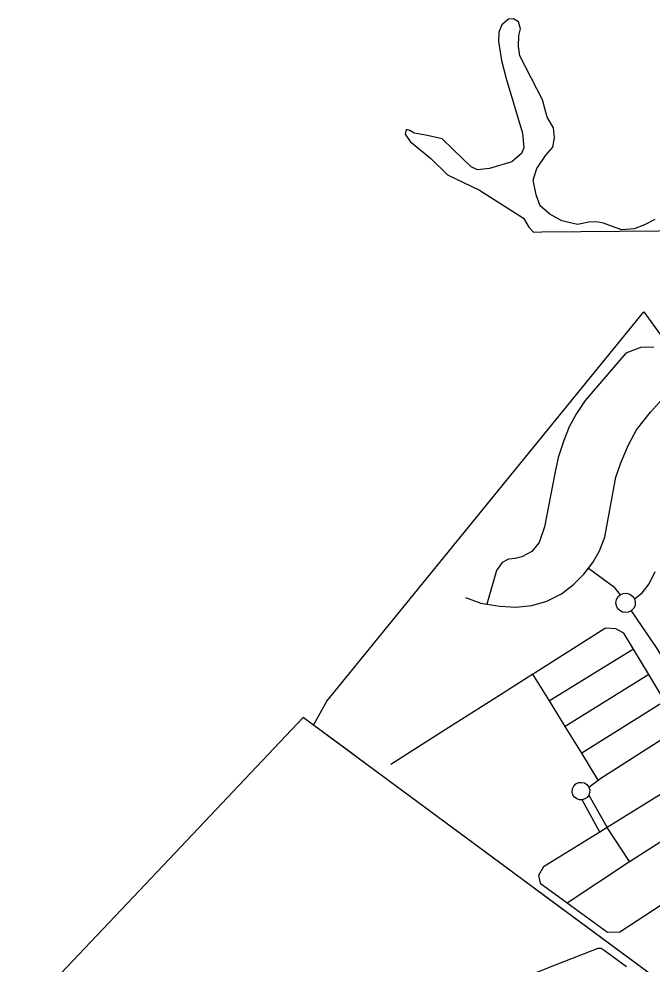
# Model space of a CAD drawing. Header units: metres. Extents: x 11276530 to 11306586, y 355867 to 367650.
# Drawn here: x 11289385 to 11290067, y 360459 to 361477 of the extents above; entities that cross this region are included whole.
import ezdxf

# ---------------------------------------------------------------- set-up
doc = ezdxf.new("R2010")
doc.units = ezdxf.units.M
for name, color, linetype in [('HIGHWAY_OTHER', 7, 'Continuous'), ('HIGHWAY_RESIDENTIAL', 7, 'Continuous'), ('HIGHWAY_SERVICE', 8, 'Continuous'), ('LANDUSE', 2, 'Continuous'), ('NATURAL_WATER', 5, 'Continuous')]:
    doc.layers.add(name, color=color, linetype=linetype)

msp = doc.modelspace()

# ---------------------------------------------------------------- linework, layer by layer
at = {"layer": 'HIGHWAY_OTHER'}
for points in [[(11290068, 361123.4), (11290054.7, 361123.9), (11290037.9, 361117.4), (11289994, 361066.3), (11289984.7, 361052.3), (11289977.1, 361037.9), (11289971.3, 361023.3), (11289965.1, 361004.9), (11289961.6, 360987.8), (11289950.3, 360930.4), (11289944.8, 360913.4), (11289936.6, 360904), (11289925.9, 360898), (11289919, 360896.4), (11289911.6, 360895.6), (11289904.9, 360891.9), (11289898.6, 360883.5), (11289888.5, 360847.2)], [(11289865.5, 360854.5), (11289881.9, 360848.3), (11289888.5, 360847.2), (11289902.3, 360845), (11289919.4, 360844.1), (11289936.9, 360845.8), (11289952.9, 360850.5), (11289968.8, 360858.3), (11289981.7, 360868.5), (11289992.8, 360879.3), (11289997.9, 360885.9), (11290002.5, 360891.9), (11290009.4, 360904.6), (11290015.2, 360919.4), (11290018.1, 360935), (11290027.1, 360983.7), (11290032.4, 360999.4), (11290040.6, 361018.5), (11290049.3, 361034.9), (11290064.4, 361054), (11290096.7, 361089.8)], [(11289997.9, 360885.9), (11290024.7, 360866.3), (11290031.7, 360857.1)], [(11290047.2, 360852.9), (11290055.6, 360859.4), (11290062.9, 360869), (11290069.6, 360882.5)], [(11290037.5, 360838.1), (11290034.2, 360838.7), (11290031.4, 360840.2), (11290029.1, 360842.6), (11290027.7, 360845.5), (11290027.2, 360848.8), (11290027.8, 360852), (11290029.4, 360854.9), (11290031.7, 360857.1), (11290035, 360858.7), (11290038.7, 360859), (11290042.2, 360858), (11290045.1, 360855.9), (11290047.2, 360852.9), (11290048.1, 360849.4), (11290047.8, 360845.8), (11290046.3, 360842.5), (11290043.6, 360839.9), (11290040.7, 360838.5), (11290037.5, 360838.1)], [(11290043.6, 360839.9), (11290071.4, 360799.4), (11290077.8, 360788.8), (11290083.5, 360779.2), (11290085.8, 360775.5), (11290120.6, 360708.3)], [(11289998, 360650.3), (11290008.1, 360657.8), (11290011, 360660), (11290084.7, 360707), (11290090.1, 360714.8), (11290091, 360724.3), (11290079.7, 360742.9), (11290062.5, 360771.4), (11290046, 360798.8), (11290035.7, 360815.8), (11290027, 360820.7), (11290016.2, 360821.4), (11289940.5, 360773.4), (11289938, 360771.8), (11289902, 360748.9), (11289847.4, 360714.3), (11289785.1, 360674.7)], [(11290046, 360798.8), (11289955.8, 360743)], [(11290008.1, 360657.8), (11289990.4, 360686.7), (11289972.7, 360715.4), (11289955.8, 360743), (11289938, 360771.8)], [(11290062.5, 360771.4), (11289972.7, 360715.4)], [(11290079.7, 360742.9), (11289990.4, 360686.7)], [(11289980.2, 360645.1), (11289980.5, 360648.4), (11289981.8, 360651.3), (11289984.1, 360653.7), (11289987, 360655.1), (11289990.2, 360655.4), (11289993.4, 360654.7), (11289996.1, 360652.9), (11289998, 360650.3), (11289999, 360647.4), (11289998.9, 360644.4), (11289998, 360641.6), (11289996.2, 360639.2), (11289993.7, 360637.5), (11289990.9, 360636.6), (11289987.9, 360636.7), (11289985.1, 360637.7), (11289982.7, 360639.5), (11289981, 360642), (11289980.2, 360645.1)], [(11290009.8, 360601.8), (11289990.9, 360636.6)], [(11289998, 360641.6), (11290018, 360606.9)]]:
    msp.add_lwpolyline(points, dxfattribs=at)
at = {"layer": 'HIGHWAY_RESIDENTIAL'}
for points in [[(11290011.5, 360476.5), (11290007.8, 360476.5), (11289957.2, 360456.7), (11289954.6, 360455.7), (11289852.3, 360415.6), (11289761.8, 360380.1), (11289750.6, 360375.7)], [(11290038.7, 360457), (11290014.6, 360474.5), (11290011.5, 360476.5)]]:
    msp.add_lwpolyline(points, dxfattribs=at)
at = {"layer": 'HIGHWAY_SERVICE'}
for points in [[(11290124.2, 360672.7), (11290018, 360606.9), (11290009.8, 360601.8), (11289949.3, 360564.4), (11289943.8, 360555.2), (11289945.8, 360546.8)], [(11289974.9, 360525.7), (11290041.7, 360570.2), (11290135.7, 360630), (11290145.3, 360630.6), (11290154.5, 360627.8), (11290177.5, 360589.9), (11290190.9, 360567.9)], [(11290041.7, 360570.2), (11290018, 360606.9)], [(11289945.8, 360546.8), (11289974.9, 360525.7), (11290018.3, 360494.3), (11290031.3, 360494.5), (11290177.5, 360589.9)]]:
    msp.add_lwpolyline(points, dxfattribs=at)
at = {"layer": 'LANDUSE'}
for points in [[(11290113.3, 360655.5), (11290157.1, 360640.9), (11290241, 360506.6), (11290101.3, 360421.7), (11289701.9, 360717), (11289716.2, 360742.7), (11290057.3, 361161.7), (11290236.8, 360913.5), (11290295.9, 360809.1), (11290151.9, 360711.1), (11290120.5, 360725.2), (11290103.6, 360717.3), (11290102.4, 360696.8), (11290113.3, 360655.5)], [(11289384.9, 360401.9), (11289388.2, 360389.4), (11289434.4, 360348.1), (11289460, 360315.4), (11289477.5, 360284.5), (11289492.7, 360253.7), (11289512.9, 360191.3), (11289547.8, 360170.8), (11289853.4, 360257.9), (11290067.9, 360338.9), (11290148.4, 360386.9), (11290101.3, 360421.7), (11289950.7, 360533), (11289903.4, 360568.1), (11289752.8, 360679.4), (11289740.8, 360688.3), (11289701.9, 360717), (11289690.8, 360725.2), (11289553.1, 360579.7), (11289384.9, 360401.9)]]:
    msp.add_lwpolyline(points, close=True, dxfattribs=at)
at = {"layer": 'NATURAL_WATER'}
msp.add_lwpolyline([(11290069.2, 361261.3), (11290058, 361255.3), (11290047, 361251.1), (11290033.2, 361250.1), (11290013.8, 361257.3), (11290006.2, 361258.6), (11289998.1, 361258.4), (11289985.9, 361255.7), (11289969, 361259.8), (11289956.2, 361267), (11289945.8, 361275.9), (11289941.3, 361287.9), (11289938.2, 361303.6), (11289942.3, 361316.2), (11289952, 361330.4), (11289959.5, 361338.9), (11289961.1, 361349), (11289959.9, 361359.8), (11289953.3, 361371.5), (11289948.1, 361390.1), (11289923.9, 361437.4), (11289922.3, 361447.5), (11289922.9, 361459.1), (11289924.6, 361466.3), (11289922.5, 361474), (11289916.9, 361477.1), (11289911.8, 361476.7), (11289904.5, 361470.7), (11289901.4, 361462.8), (11289901, 361452.7), (11289904.1, 361432.5), (11289909.1, 361412.8), (11289926.8, 361354), (11289928.1, 361338.5), (11289925.8, 361332.3), (11289915.3, 361323.4), (11289891.3, 361316.2), (11289878.3, 361314.7), (11289871.5, 361317.8), (11289852.1, 361336.4), (11289840.1, 361348), (11289822.7, 361352.1), (11289810.1, 361354.2), (11289805.6, 361357.1), (11289801.7, 361357.9), (11289800.4, 361352.9), (11289805.8, 361345.1), (11289827.9, 361326.7), (11289845.9, 361309.2), (11289880.6, 361292.8), (11289927.7, 361262.5), (11289933.7, 361253), (11289938.4, 361247.6), (11289947.5, 361248), (11290115.2, 361249.3)], dxfattribs=at)

doc.saveas('drawing.dxf')
